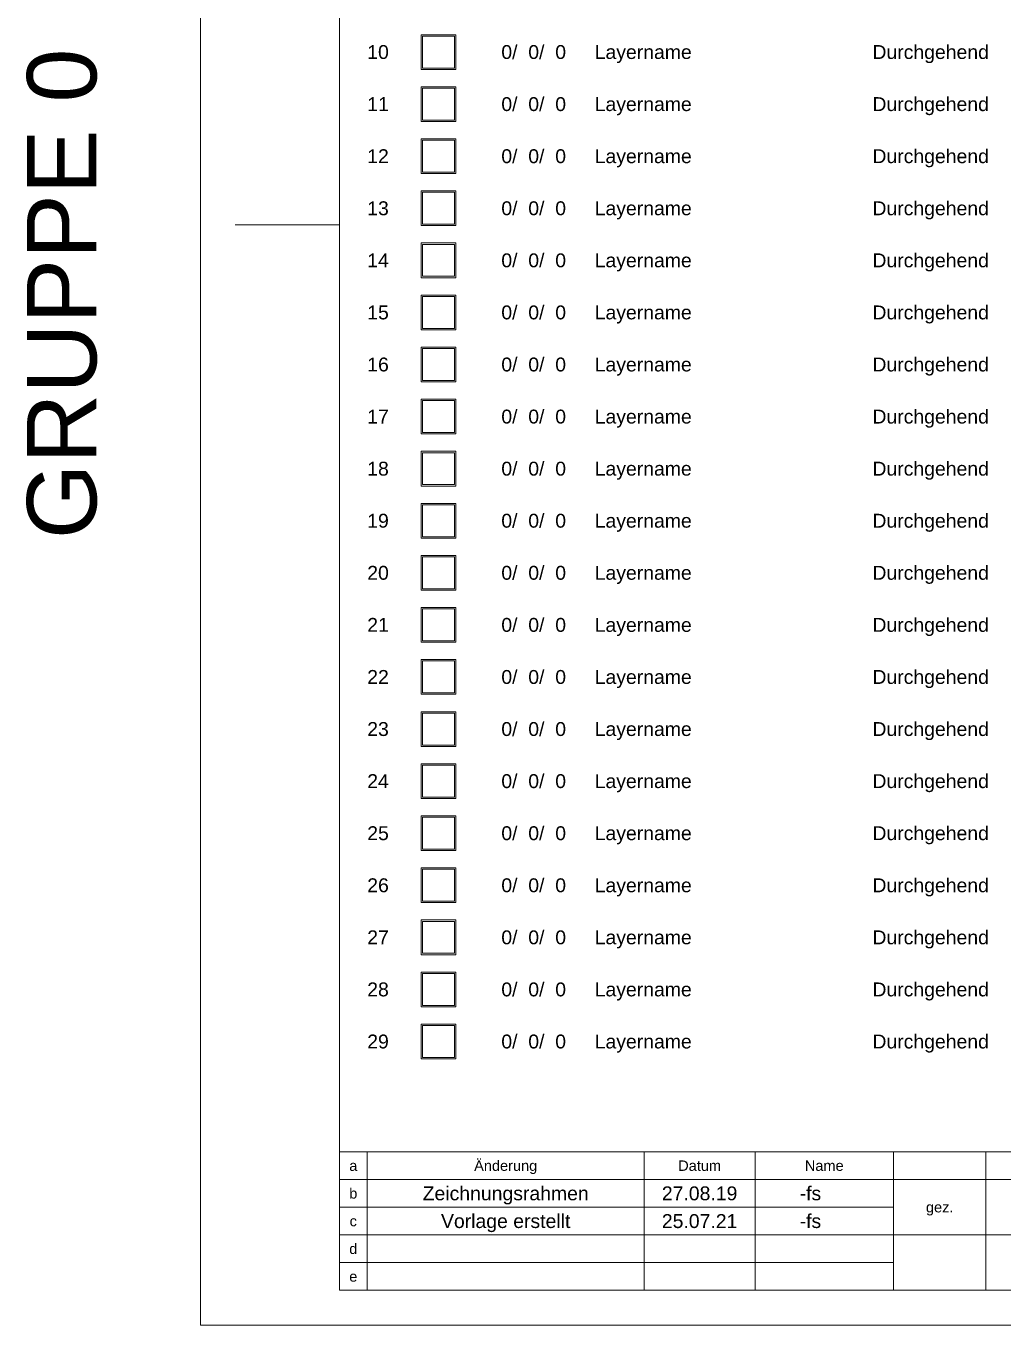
# Model space of a CAD drawing. Header units: millimetres. Extents: x -25 to 420, y 0 to 343.
# Drawn here: x -25.1 to 115.6, y 0 to 187.1 of the extents above; entities that cross this region are included whole.
import ezdxf
from ezdxf.enums import TextEntityAlignment as Align

# ---------------------------------------------------------------- set-up
doc = ezdxf.new("R2010")
doc.units = ezdxf.units.MM
for name, color, linetype, lineweight, true_color in [('_Blattrahmen_Bl', 5, 'Continuous', 5, 0x0000ff), ('_Blattrand_Ge', 2, 'Continuous', 5, 0xffff00), ('_Faltung_Lochung', 3, 'Continuous', 5, 0x00ff00), ('_Hilfe', 6, 'Continuous', 5, 0xff00ff), ('_Pk_Tabelle_sw', 7, 'Continuous', 5, 0x000000), ('_Pk_Text_Ausgef', 5, 'Continuous', 5, 0x0000ff), ('_Pk_Text_Vorgabe', 1, 'Continuous', 5, 0xff0000), ('_Tabelle', 30, 'Continuous', 5, 0xff7f00), ('_Tabelle_Text', 7, 'Continuous', 5, 0x000000)]:
    doc.layers.add(name, color=color, linetype=linetype, lineweight=lineweight, true_color=true_color)
doc.styles.add('textstyle100', font='')
doc.styles.add('textstyle101', font='')
doc.styles.add('textstyle102', font='')
doc.styles.add('textstyle103', font='')
doc.styles.add('textstyle143', font='')
doc.styles.add('textstyle144', font='')
doc.styles.add('textstyle145', font='')
doc.styles.add('textstyle146', font='')
doc.styles.add('textstyle147', font='')
doc.styles.add('textstyle148', font='')
doc.styles.add('textstyle149', font='')
doc.styles.add('textstyle150', font='')
doc.styles.add('textstyle167', font='')
doc.styles.add('textstyle168', font='')
doc.styles.add('textstyle169', font='')
doc.styles.add('textstyle170', font='')
doc.styles.add('textstyle171', font='')
doc.styles.add('textstyle172', font='')
doc.styles.add('textstyle173', font='')
doc.styles.add('textstyle174', font='')
doc.styles.add('textstyle18', font='')
doc.styles.add('textstyle19', font='')
doc.styles.add('textstyle20', font='')
doc.styles.add('textstyle207', font='')
doc.styles.add('textstyle208', font='')
doc.styles.add('textstyle209', font='')
doc.styles.add('textstyle210', font='')
doc.styles.add('textstyle211', font='')
doc.styles.add('textstyle212', font='')
doc.styles.add('textstyle213', font='')
doc.styles.add('textstyle214', font='')
doc.styles.add('textstyle215', font='')
doc.styles.add('textstyle216', font='')
doc.styles.add('textstyle217', font='')
doc.styles.add('textstyle218', font='')
doc.styles.add('textstyle219', font='')
doc.styles.add('textstyle220', font='')
doc.styles.add('textstyle221', font='')
doc.styles.add('textstyle222', font='')
doc.styles.add('textstyle231', font='')
doc.styles.add('textstyle232', font='')
doc.styles.add('textstyle233', font='')
doc.styles.add('textstyle234', font='')
doc.styles.add('textstyle235', font='')
doc.styles.add('textstyle236', font='')
doc.styles.add('textstyle237', font='')
doc.styles.add('textstyle238', font='')
doc.styles.add('textstyle26', font='')
doc.styles.add('textstyle27', font='')
doc.styles.add('textstyle271', font='')
doc.styles.add('textstyle272', font='')
doc.styles.add('textstyle273', font='')
doc.styles.add('textstyle274', font='')
doc.styles.add('textstyle275', font='')
doc.styles.add('textstyle276', font='')
doc.styles.add('textstyle277', font='')
doc.styles.add('textstyle278', font='')
doc.styles.add('textstyle283', font='')
doc.styles.add('textstyle284', font='')
doc.styles.add('textstyle285', font='')
doc.styles.add('textstyle286', font='')
doc.styles.add('textstyle34', font='')
doc.styles.add('textstyle340', font='')
doc.styles.add('textstyle35', font='')
doc.styles.add('textstyle359', font='')
doc.styles.add('textstyle36', font='')
doc.styles.add('textstyle360', font='')
doc.styles.add('textstyle361', font='')
doc.styles.add('textstyle362', font='')
doc.styles.add('textstyle37', font='')
doc.styles.add('textstyle38', font='')
doc.styles.add('textstyle39', font='')
doc.styles.add('textstyle4', font='')
doc.styles.add('textstyle40', font='')
doc.styles.add('textstyle41', font='')
doc.styles.add('textstyle42', font='')
doc.styles.add('textstyle43', font='')
doc.styles.add('textstyle48', font='')
doc.styles.add('textstyle49', font='')
doc.styles.add('textstyle50', font='')
doc.styles.add('textstyle51', font='')
doc.styles.add('textstyle52', font='')
doc.styles.add('textstyle53', font='')
doc.styles.add('textstyle54', font='')
doc.styles.add('textstyle55', font='')
doc.styles.add('textstyle6', font='')
doc.styles.add('textstyle7', font='')
doc.styles.add('textstyle8', font='')
doc.styles.add('textstyle88', font='')
doc.styles.add('textstyle89', font='')
doc.styles.add('textstyle9', font='')
doc.styles.add('textstyle90', font='')
doc.styles.add('textstyle91', font='')
doc.styles.add('textstyle92', font='')
doc.styles.add('textstyle93', font='')
doc.styles.add('textstyle94', font='')
doc.styles.add('textstyle95', font='')
doc.styles.get('textstyle100').set_extended_font_data('Arial')
doc.styles.get('textstyle101').set_extended_font_data('Arial')
doc.styles.get('textstyle102').set_extended_font_data('Arial')
doc.styles.get('textstyle103').set_extended_font_data('Arial')
doc.styles.get('textstyle143').set_extended_font_data('Arial')
doc.styles.get('textstyle144').set_extended_font_data('Arial')
doc.styles.get('textstyle145').set_extended_font_data('Arial')
doc.styles.get('textstyle146').set_extended_font_data('Arial')
doc.styles.get('textstyle147').set_extended_font_data('Arial')
doc.styles.get('textstyle148').set_extended_font_data('Arial')
doc.styles.get('textstyle149').set_extended_font_data('Arial')
doc.styles.get('textstyle150').set_extended_font_data('Arial')
doc.styles.get('textstyle167').set_extended_font_data('Arial')
doc.styles.get('textstyle168').set_extended_font_data('Arial')
doc.styles.get('textstyle169').set_extended_font_data('Arial')
doc.styles.get('textstyle170').set_extended_font_data('Arial')
doc.styles.get('textstyle171').set_extended_font_data('Arial')
doc.styles.get('textstyle172').set_extended_font_data('Arial')
doc.styles.get('textstyle173').set_extended_font_data('Arial')
doc.styles.get('textstyle174').set_extended_font_data('Arial')
doc.styles.get('textstyle18').set_extended_font_data('Arial')
doc.styles.get('textstyle19').set_extended_font_data('Arial')
doc.styles.get('textstyle20').set_extended_font_data('Arial')
doc.styles.get('textstyle207').set_extended_font_data('Arial')
doc.styles.get('textstyle208').set_extended_font_data('Arial')
doc.styles.get('textstyle209').set_extended_font_data('Arial')
doc.styles.get('textstyle210').set_extended_font_data('Arial')
doc.styles.get('textstyle211').set_extended_font_data('Arial')
doc.styles.get('textstyle212').set_extended_font_data('Arial')
doc.styles.get('textstyle213').set_extended_font_data('Arial')
doc.styles.get('textstyle214').set_extended_font_data('Arial')
doc.styles.get('textstyle215').set_extended_font_data('Arial')
doc.styles.get('textstyle216').set_extended_font_data('Arial')
doc.styles.get('textstyle217').set_extended_font_data('Arial')
doc.styles.get('textstyle218').set_extended_font_data('Arial')
doc.styles.get('textstyle219').set_extended_font_data('Arial')
doc.styles.get('textstyle220').set_extended_font_data('Arial')
doc.styles.get('textstyle221').set_extended_font_data('Arial')
doc.styles.get('textstyle222').set_extended_font_data('Arial')
doc.styles.get('textstyle231').set_extended_font_data('Arial')
doc.styles.get('textstyle232').set_extended_font_data('Arial')
doc.styles.get('textstyle233').set_extended_font_data('Arial')
doc.styles.get('textstyle234').set_extended_font_data('Arial')
doc.styles.get('textstyle235').set_extended_font_data('Arial')
doc.styles.get('textstyle236').set_extended_font_data('Arial')
doc.styles.get('textstyle237').set_extended_font_data('Arial')
doc.styles.get('textstyle238').set_extended_font_data('Arial')
doc.styles.get('textstyle26').set_extended_font_data('Arial')
doc.styles.get('textstyle27').set_extended_font_data('Arial')
doc.styles.get('textstyle271').set_extended_font_data('Arial')
doc.styles.get('textstyle272').set_extended_font_data('Arial')
doc.styles.get('textstyle273').set_extended_font_data('Arial')
doc.styles.get('textstyle274').set_extended_font_data('Arial')
doc.styles.get('textstyle275').set_extended_font_data('Arial')
doc.styles.get('textstyle276').set_extended_font_data('Arial')
doc.styles.get('textstyle277').set_extended_font_data('Arial')
doc.styles.get('textstyle278').set_extended_font_data('Arial')
doc.styles.get('textstyle283').set_extended_font_data('Arial')
doc.styles.get('textstyle284').set_extended_font_data('Arial')
doc.styles.get('textstyle285').set_extended_font_data('Arial')
doc.styles.get('textstyle286').set_extended_font_data('Arial')
doc.styles.get('textstyle34').set_extended_font_data('Arial')
doc.styles.get('textstyle340').set_extended_font_data('Arial')
doc.styles.get('textstyle35').set_extended_font_data('Arial')
doc.styles.get('textstyle359').set_extended_font_data('Arial')
doc.styles.get('textstyle36').set_extended_font_data('Arial')
doc.styles.get('textstyle360').set_extended_font_data('Arial')
doc.styles.get('textstyle361').set_extended_font_data('Arial')
doc.styles.get('textstyle362').set_extended_font_data('Arial')
doc.styles.get('textstyle37').set_extended_font_data('Arial')
doc.styles.get('textstyle38').set_extended_font_data('Arial')
doc.styles.get('textstyle39').set_extended_font_data('Arial')
doc.styles.get('textstyle4').set_extended_font_data('Arial')
doc.styles.get('textstyle40').set_extended_font_data('Arial')
doc.styles.get('textstyle41').set_extended_font_data('Arial')
doc.styles.get('textstyle42').set_extended_font_data('Arial')
doc.styles.get('textstyle43').set_extended_font_data('Arial')
doc.styles.get('textstyle48').set_extended_font_data('Arial')
doc.styles.get('textstyle49').set_extended_font_data('Arial')
doc.styles.get('textstyle50').set_extended_font_data('Arial')
doc.styles.get('textstyle51').set_extended_font_data('Arial')
doc.styles.get('textstyle52').set_extended_font_data('Arial')
doc.styles.get('textstyle53').set_extended_font_data('Arial')
doc.styles.get('textstyle54').set_extended_font_data('Arial')
doc.styles.get('textstyle55').set_extended_font_data('Arial')
doc.styles.get('textstyle6').set_extended_font_data('Arial')
doc.styles.get('textstyle7').set_extended_font_data('Arial')
doc.styles.get('textstyle8').set_extended_font_data('Arial')
doc.styles.get('textstyle88').set_extended_font_data('Arial')
doc.styles.get('textstyle89').set_extended_font_data('Arial')
doc.styles.get('textstyle9').set_extended_font_data('Arial')
doc.styles.get('textstyle90').set_extended_font_data('Arial')
doc.styles.get('textstyle91').set_extended_font_data('Arial')
doc.styles.get('textstyle92').set_extended_font_data('Arial')
doc.styles.get('textstyle93').set_extended_font_data('Arial')
doc.styles.get('textstyle94').set_extended_font_data('Arial')
doc.styles.get('textstyle95').set_extended_font_data('Arial')

# ---------------------------------------------------------------- blocks, each defined once
blk = doc.blocks.new('block 1')
at = {"layer": '_Pk_Tabelle_sw'}
for p, q in [((0, 13.57), (0, 16.96)), ((3.39, 16.96), (0, 16.96)), ((3.39, 13.57), (3.39, 16.96)), ((3.39, 16.96), (67.83, 16.96)), ((37.31, 13.57), (37.31, 16.96)), ((50.87, 13.57), (50.87, 16.96)), ((67.83, 13.57), (67.83, 16.96)), ((67.83, 16.96), (335.75, 16.96)), ((79.13, 13.57), (79.13, 16.96)), ((0, 10.17), (0, 13.57)), ((3.39, 13.57), (0, 13.57)), ((3.39, 10.17), (3.39, 13.57)), ((3.39, 13.57), (67.83, 13.57)), ((37.31, 10.17), (37.31, 13.57)), ((50.87, 10.17), (50.87, 13.57)), ((67.83, 13.57), (113.05, 13.57)), ((67.83, 10.17), (67.83, 13.57)), ((79.13, 6.78), (79.13, 13.57)), ((0, 6.78), (0, 10.17)), ((3.39, 10.17), (0, 10.17)), ((3.39, 6.78), (3.39, 10.17)), ((3.39, 10.17), (67.83, 10.17)), ((37.31, 6.78), (37.31, 10.17)), ((50.87, 6.78), (50.87, 10.17)), ((67.83, 6.78), (67.83, 10.17)), ((0, 3.39), (0, 6.78)), ((3.39, 6.78), (0, 6.78)), ((3.39, 3.39), (3.39, 6.78)), ((3.39, 6.78), (67.83, 6.78)), ((37.31, 3.39), (37.31, 6.78)), ((50.87, 3.39), (50.87, 6.78)), ((67.83, 3.39), (67.83, 6.78)), ((67.83, 6.78), (113.05, 6.78)), ((79.13, 0), (79.13, 6.78)), ((0, 0), (0, 3.39)), ((3.39, 3.39), (0, 3.39)), ((3.39, 0), (3.39, 3.39)), ((3.39, 3.39), (50.87, 3.39)), ((37.31, 0), (37.31, 3.39)), ((50.87, 0), (50.87, 3.39)), ((50.87, 3.39), (67.83, 3.39)), ((67.83, 0), (67.83, 3.39)), ((0, 0), (3.39, 0)), ((3.39, 0), (37.31, 0)), ((37.31, 0), (50.87, 0)), ((50.87, 0), (67.83, 0)), ((67.83, 0), (79.13, 0)), ((79.13, 0), (96.09, 0))]:
    blk.add_line(p, q, dxfattribs=at)

msp = doc.modelspace()

# ---------------------------------------------------------------- linework, layer by layer
at = {"layer": '_Blattrahmen_Bl'}
for p, q in [((20, 24.95), (20, 291.97)), ((99.8, 8.99), (99.8, 8.99))]:
    msp.add_line(p, q, dxfattribs=at)
at = {"layer": '_Blattrand_Ge'}
for q in [(0, 297), (420, 0)]:
    msp.add_line((0, 0), q, dxfattribs=at)
at = {"layer": '_Faltung_Lochung'}
msp.add_line((20, 158.46), (5, 158.46), dxfattribs=at)
at = {"layer": '_Hilfe'}
for p, q in [((31.96, 185.63), (36.56, 185.63)), ((31.96, 181.03), (31.96, 185.63)), ((36.56, 185.63), (36.56, 181.03)), ((36.56, 181.03), (31.96, 181.03)), ((31.96, 178.13), (36.56, 178.13)), ((31.96, 173.53), (31.96, 178.13)), ((36.56, 178.13), (36.56, 173.53)), ((36.56, 173.53), (31.96, 173.53)), ((31.96, 170.63), (36.56, 170.63)), ((31.96, 166.03), (31.96, 170.63)), ((36.56, 170.63), (36.56, 166.03)), ((36.56, 166.03), (31.96, 166.03)), ((31.96, 163.13), (36.56, 163.13)), ((31.96, 158.53), (31.96, 163.13)), ((36.56, 163.13), (36.56, 158.53)), ((36.56, 158.53), (31.96, 158.53)), ((31.96, 155.63), (36.56, 155.63)), ((31.96, 151.03), (31.96, 155.63)), ((36.56, 155.63), (36.56, 151.03)), ((36.56, 151.03), (31.96, 151.03)), ((31.96, 148.13), (36.56, 148.13)), ((31.96, 143.53), (31.96, 148.13)), ((36.56, 148.13), (36.56, 143.53)), ((36.56, 143.53), (31.96, 143.53)), ((31.96, 140.63), (36.56, 140.63)), ((31.96, 136.03), (31.96, 140.63)), ((36.56, 140.63), (36.56, 136.03)), ((36.56, 136.03), (31.96, 136.03)), ((36.56, 136.03), (31.96, 136.03)), ((31.96, 133.13), (36.56, 133.13)), ((31.96, 133.13), (36.56, 133.13)), ((31.96, 128.53), (31.96, 133.13)), ((31.96, 128.53), (31.96, 133.13)), ((36.56, 133.13), (36.56, 128.53)), ((36.56, 133.13), (36.56, 128.53)), ((36.56, 128.53), (31.96, 128.53)), ((36.56, 128.53), (31.96, 128.53)), ((31.96, 125.63), (36.56, 125.63)), ((31.96, 125.63), (36.56, 125.63)), ((31.96, 121.03), (31.96, 125.63)), ((31.96, 121.03), (31.96, 125.63)), ((36.56, 125.63), (36.56, 121.03)), ((36.56, 125.63), (36.56, 121.03)), ((36.56, 121.03), (31.96, 121.03)), ((36.56, 121.03), (31.96, 121.03)), ((31.96, 118.13), (36.56, 118.13)), ((31.96, 118.13), (36.56, 118.13)), ((31.96, 113.53), (31.96, 118.13)), ((31.96, 113.53), (31.96, 118.13)), ((36.56, 118.13), (36.56, 113.53)), ((36.56, 118.13), (36.56, 113.53)), ((36.56, 113.53), (31.96, 113.53)), ((36.56, 113.53), (31.96, 113.53)), ((31.96, 110.63), (36.56, 110.63)), ((31.96, 110.63), (36.56, 110.63)), ((31.96, 106.03), (31.96, 110.63)), ((31.96, 106.03), (31.96, 110.63)), ((36.56, 110.63), (36.56, 106.03)), ((36.56, 110.63), (36.56, 106.03)), ((36.56, 106.03), (31.96, 106.03)), ((36.56, 106.03), (31.96, 106.03)), ((31.96, 103.13), (36.56, 103.13)), ((31.96, 103.13), (36.56, 103.13)), ((31.96, 98.53), (31.96, 103.13)), ((31.96, 98.53), (31.96, 103.13)), ((36.56, 103.13), (36.56, 98.53)), ((36.56, 103.13), (36.56, 98.53)), ((36.56, 98.53), (31.96, 98.53)), ((36.56, 98.53), (31.96, 98.53)), ((31.96, 95.63), (36.56, 95.63)), ((31.96, 95.63), (36.56, 95.63)), ((31.96, 91.03), (31.96, 95.63)), ((31.96, 91.03), (31.96, 95.63)), ((36.56, 95.63), (36.56, 91.03)), ((36.56, 95.63), (36.56, 91.03)), ((36.56, 91.03), (31.96, 91.03)), ((36.56, 91.03), (31.96, 91.03)), ((31.96, 88.13), (36.56, 88.13)), ((31.96, 88.13), (36.56, 88.13)), ((31.96, 83.53), (31.96, 88.13)), ((31.96, 83.53), (31.96, 88.13)), ((36.56, 88.13), (36.56, 83.53)), ((36.56, 88.13), (36.56, 83.53)), ((36.56, 83.53), (31.96, 83.53)), ((36.56, 83.53), (31.96, 83.53)), ((31.96, 80.63), (36.56, 80.63)), ((31.96, 80.63), (36.56, 80.63)), ((31.96, 76.03), (31.96, 80.63)), ((31.96, 76.03), (31.96, 80.63)), ((36.56, 80.63), (36.56, 76.03)), ((36.56, 80.63), (36.56, 76.03)), ((36.56, 76.03), (31.96, 76.03)), ((36.56, 76.03), (31.96, 76.03)), ((31.96, 73.13), (36.56, 73.13)), ((31.96, 73.13), (36.56, 73.13)), ((31.96, 68.53), (31.96, 73.13)), ((31.96, 68.53), (31.96, 73.13)), ((36.56, 73.13), (36.56, 68.53)), ((36.56, 73.13), (36.56, 68.53)), ((36.56, 68.53), (31.96, 68.53)), ((36.56, 68.53), (31.96, 68.53)), ((31.96, 65.63), (36.56, 65.63)), ((31.96, 65.63), (36.56, 65.63)), ((31.96, 61.03), (31.96, 65.63)), ((31.96, 61.03), (31.96, 65.63)), ((36.56, 65.63), (36.56, 61.03)), ((36.56, 65.63), (36.56, 61.03)), ((36.56, 61.03), (31.96, 61.03)), ((36.56, 61.03), (31.96, 61.03)), ((31.96, 58.13), (36.56, 58.13)), ((31.96, 58.13), (36.56, 58.13)), ((31.96, 53.53), (31.96, 58.13)), ((31.96, 53.53), (31.96, 58.13)), ((36.56, 58.13), (36.56, 53.53)), ((36.56, 58.13), (36.56, 53.53)), ((36.56, 53.53), (31.96, 53.53)), ((36.56, 53.53), (31.96, 53.53)), ((31.96, 50.63), (36.56, 50.63)), ((31.96, 50.63), (36.56, 50.63)), ((31.96, 46.03), (31.96, 50.63)), ((31.96, 46.03), (31.96, 50.63)), ((36.56, 50.63), (36.56, 46.03)), ((36.56, 50.63), (36.56, 46.03)), ((36.56, 46.03), (31.96, 46.03)), ((36.56, 46.03), (31.96, 46.03)), ((31.96, 43.13), (36.56, 43.13)), ((31.96, 43.13), (36.56, 43.13)), ((31.96, 38.53), (31.96, 43.13)), ((31.96, 38.53), (31.96, 43.13)), ((36.56, 43.13), (36.56, 38.53)), ((36.56, 43.13), (36.56, 38.53)), ((36.56, 38.53), (31.96, 38.53)), ((36.56, 38.53), (31.96, 38.53))]:
    msp.add_line(p, q, dxfattribs=at)
at = {"layer": '_Tabelle'}
for p, q in [((31.76, 185.83), (31.76, 180.83)), ((31.76, 185.83), (36.76, 185.83)), ((36.76, 180.83), (36.76, 185.83)), ((31.76, 180.83), (36.76, 180.83)), ((31.76, 178.33), (31.76, 173.33)), ((31.76, 178.33), (36.76, 178.33)), ((36.76, 173.33), (36.76, 178.33)), ((31.76, 173.33), (36.76, 173.33)), ((31.76, 170.83), (31.76, 165.83)), ((31.76, 170.83), (36.76, 170.83)), ((36.76, 165.83), (36.76, 170.83)), ((31.76, 165.83), (36.76, 165.83)), ((31.76, 163.33), (31.76, 158.33)), ((31.76, 163.33), (36.76, 163.33)), ((36.76, 158.33), (36.76, 163.33)), ((31.76, 158.33), (36.76, 158.33)), ((31.76, 155.83), (31.76, 150.83)), ((31.76, 155.83), (36.76, 155.83)), ((36.76, 150.83), (36.76, 155.83)), ((31.76, 150.83), (36.76, 150.83)), ((31.76, 148.33), (31.76, 143.33)), ((31.76, 148.33), (36.76, 148.33)), ((36.76, 143.33), (36.76, 148.33)), ((31.76, 143.33), (36.76, 143.33)), ((31.76, 140.83), (31.76, 135.83)), ((31.76, 140.83), (36.76, 140.83)), ((36.76, 135.83), (36.76, 140.83)), ((31.76, 135.83), (36.76, 135.83)), ((31.76, 135.83), (36.76, 135.83)), ((31.76, 133.33), (31.76, 128.33)), ((31.76, 133.33), (31.76, 128.33)), ((31.76, 133.33), (36.76, 133.33)), ((31.76, 133.33), (36.76, 133.33)), ((36.76, 128.33), (36.76, 133.33)), ((36.76, 128.33), (36.76, 133.33)), ((31.76, 128.33), (36.76, 128.33)), ((31.76, 128.33), (36.76, 128.33)), ((31.76, 125.83), (31.76, 120.83)), ((31.76, 125.83), (31.76, 120.83)), ((31.76, 125.83), (36.76, 125.83)), ((31.76, 125.83), (36.76, 125.83)), ((36.76, 120.83), (36.76, 125.83)), ((36.76, 120.83), (36.76, 125.83)), ((31.76, 120.83), (36.76, 120.83)), ((31.76, 120.83), (36.76, 120.83)), ((31.76, 118.33), (31.76, 113.33)), ((31.76, 118.33), (31.76, 113.33)), ((31.76, 118.33), (36.76, 118.33)), ((31.76, 118.33), (36.76, 118.33)), ((36.76, 113.33), (36.76, 118.33)), ((36.76, 113.33), (36.76, 118.33)), ((31.76, 113.33), (36.76, 113.33)), ((31.76, 113.33), (36.76, 113.33)), ((31.76, 110.83), (31.76, 105.83)), ((31.76, 110.83), (31.76, 105.83)), ((31.76, 110.83), (36.76, 110.83)), ((31.76, 110.83), (36.76, 110.83)), ((36.76, 105.83), (36.76, 110.83)), ((36.76, 105.83), (36.76, 110.83)), ((31.76, 105.83), (36.76, 105.83)), ((31.76, 105.83), (36.76, 105.83)), ((31.76, 103.33), (31.76, 98.33)), ((31.76, 103.33), (31.76, 98.33)), ((31.76, 103.33), (36.76, 103.33)), ((31.76, 103.33), (36.76, 103.33)), ((36.76, 98.33), (36.76, 103.33)), ((36.76, 98.33), (36.76, 103.33)), ((31.76, 98.33), (36.76, 98.33)), ((31.76, 98.33), (36.76, 98.33)), ((31.76, 95.83), (31.76, 90.83)), ((31.76, 95.83), (31.76, 90.83)), ((31.76, 95.83), (36.76, 95.83)), ((31.76, 95.83), (36.76, 95.83)), ((36.76, 90.83), (36.76, 95.83)), ((36.76, 90.83), (36.76, 95.83)), ((31.76, 90.83), (36.76, 90.83)), ((31.76, 90.83), (36.76, 90.83)), ((31.76, 88.33), (31.76, 83.33)), ((31.76, 88.33), (31.76, 83.33)), ((31.76, 88.33), (36.76, 88.33)), ((31.76, 88.33), (36.76, 88.33)), ((36.76, 83.33), (36.76, 88.33)), ((36.76, 83.33), (36.76, 88.33)), ((31.76, 83.33), (36.76, 83.33)), ((31.76, 83.33), (36.76, 83.33)), ((31.76, 80.83), (31.76, 75.83)), ((31.76, 80.83), (31.76, 75.83)), ((31.76, 80.83), (36.76, 80.83)), ((31.76, 80.83), (36.76, 80.83)), ((36.76, 75.83), (36.76, 80.83)), ((36.76, 75.83), (36.76, 80.83)), ((31.76, 75.83), (36.76, 75.83)), ((31.76, 75.83), (36.76, 75.83)), ((31.76, 73.33), (31.76, 68.33)), ((31.76, 73.33), (31.76, 68.33)), ((31.76, 73.33), (36.76, 73.33)), ((31.76, 73.33), (36.76, 73.33)), ((36.76, 68.33), (36.76, 73.33)), ((36.76, 68.33), (36.76, 73.33)), ((31.76, 68.33), (36.76, 68.33)), ((31.76, 68.33), (36.76, 68.33)), ((31.76, 65.83), (31.76, 60.83)), ((31.76, 65.83), (31.76, 60.83)), ((31.76, 65.83), (36.76, 65.83)), ((31.76, 65.83), (36.76, 65.83)), ((36.76, 60.83), (36.76, 65.83)), ((36.76, 60.83), (36.76, 65.83)), ((31.76, 60.83), (36.76, 60.83)), ((31.76, 60.83), (36.76, 60.83)), ((31.76, 58.33), (31.76, 53.33)), ((31.76, 58.33), (31.76, 53.33)), ((31.76, 58.33), (36.76, 58.33)), ((31.76, 58.33), (36.76, 58.33)), ((36.76, 53.33), (36.76, 58.33)), ((36.76, 53.33), (36.76, 58.33)), ((31.76, 53.33), (36.76, 53.33)), ((31.76, 53.33), (36.76, 53.33)), ((31.76, 50.83), (31.76, 45.83)), ((31.76, 50.83), (31.76, 45.83)), ((31.76, 50.83), (36.76, 50.83)), ((31.76, 50.83), (36.76, 50.83)), ((36.76, 45.83), (36.76, 50.83)), ((36.76, 45.83), (36.76, 50.83)), ((31.76, 45.83), (36.76, 45.83)), ((31.76, 45.83), (36.76, 45.83)), ((31.76, 43.33), (31.76, 38.33)), ((31.76, 43.33), (31.76, 38.33)), ((31.76, 43.33), (36.76, 43.33)), ((31.76, 43.33), (36.76, 43.33)), ((36.76, 38.33), (36.76, 43.33)), ((36.76, 38.33), (36.76, 43.33)), ((31.76, 38.33), (36.76, 38.33)), ((31.76, 38.33), (36.76, 38.33))]:
    msp.add_line(p, q, dxfattribs=at)

# ---------------------------------------------------------------- block references
at = {"layer": '_Pk_Tabelle_sw', "xscale": 1.176470588, "yscale": 1.176470588}
msp.add_blockref('block 1', (20, 5), dxfattribs=at)

# ---------------------------------------------------------------- texts
at = {"layer": '_Hilfe', "style": 'textstyle4'}
msp.add_text('GRUPPE 0', height=10, rotation=90, dxfattribs=at).set_placement((-20, 148.5), align=Align.MIDDLE_CENTER)
at = {"layer": '_Pk_Text_Ausgef'}
for s, style, p in [('Zeichnungsrahmen', 'textstyle18', (43.94, 18.96)), ('27.08.19', 'textstyle6', (71.87, 18.96)), ('-fs', 'textstyle8', (87.83, 18.96)), ('Vorlage erstellt', 'textstyle19', (43.94, 14.97)), ('25.07.21', 'textstyle20', (71.87, 14.97)), ('-fs', 'textstyle7', (87.83, 14.97))]:
    msp.add_text(s, height=2, dxfattribs=dict(at, style=style)).set_placement(p, align=Align.MIDDLE_CENTER)
at = {"layer": '_Pk_Text_Vorgabe'}
for s, style, p in [('a', 'textstyle34', (21.99, 22.95)), ('Änderung', 'textstyle39', (43.94, 22.95)), ('Datum', 'textstyle26', (71.87, 22.95)), ('Name', 'textstyle27', (89.82, 22.95)), ('b', 'textstyle35', (21.99, 18.96)), ('gez.', 'textstyle9', (106.45, 16.97)), ('c', 'textstyle36', (21.99, 14.97)), ('d', 'textstyle37', (21.99, 10.98)), ('e', 'textstyle38', (21.99, 6.99))]:
    msp.add_text(s, height=1.5, dxfattribs=dict(at, style=style)).set_placement(p, align=Align.MIDDLE_CENTER)
at = {"layer": '_Tabelle_Text'}
for s, style, p in [('10', 'textstyle143', (24, 183.33)), ('  0/  0/  0', 'textstyle100', (41.76, 183.33)), ('Layername', 'textstyle283', (56.76, 183.33)), ('Durchgehend', 'textstyle215', (96.76, 183.33)), ('11', 'textstyle144', (24, 175.83)), ('  0/  0/  0', 'textstyle101', (41.76, 175.83)), ('Layername', 'textstyle284', (56.76, 175.83)), ('Durchgehend', 'textstyle216', (96.76, 175.83)), ('12', 'textstyle145', (24, 168.33)), ('  0/  0/  0', 'textstyle102', (41.76, 168.33)), ('Layername', 'textstyle285', (56.76, 168.33)), ('Durchgehend', 'textstyle217', (96.76, 168.33)), ('13', 'textstyle146', (24, 160.83)), ('  0/  0/  0', 'textstyle103', (41.76, 160.83)), ('Layername', 'textstyle286', (56.76, 160.83)), ('Durchgehend', 'textstyle218', (96.76, 160.83)), ('14', 'textstyle147', (24, 153.33)), ('  0/  0/  0', 'textstyle88', (41.76, 153.33)), ('Layername', 'textstyle271', (56.76, 153.33)), ('Durchgehend', 'textstyle219', (96.76, 153.33)), ('15', 'textstyle148', (24, 145.83)), ('  0/  0/  0', 'textstyle89', (41.76, 145.83)), ('Layername', 'textstyle272', (56.76, 145.83)), ('Durchgehend', 'textstyle220', (96.76, 145.83)), ('16', 'textstyle149', (24, 138.33)), ('  0/  0/  0', 'textstyle90', (41.76, 138.33)), ('Layername', 'textstyle273', (56.76, 138.33)), ('Durchgehend', 'textstyle221', (96.76, 138.33)), ('Durchgehend', 'textstyle340', (96.76, 138.33)), ('17', 'textstyle150', (24, 130.83)), ('  0/  0/  0', 'textstyle91', (41.76, 130.83)), ('Layername', 'textstyle274', (56.76, 130.83)), ('Durchgehend', 'textstyle222', (96.76, 130.83)), ('18', 'textstyle48', (24, 123.33)), ('  0/  0/  0', 'textstyle92', (41.76, 123.33)), ('Layername', 'textstyle275', (56.76, 123.33)), ('Durchgehend', 'textstyle207', (96.76, 123.33)), ('19', 'textstyle49', (24, 115.83)), ('  0/  0/  0', 'textstyle93', (41.76, 115.83)), ('Layername', 'textstyle276', (56.76, 115.83)), ('Durchgehend', 'textstyle208', (96.76, 115.83)), ('20', 'textstyle50', (24, 108.33)), ('  0/  0/  0', 'textstyle94', (41.76, 108.33)), ('Layername', 'textstyle277', (56.76, 108.33)), ('Durchgehend', 'textstyle209', (96.76, 108.33)), ('21', 'textstyle51', (24, 100.83)), ('  0/  0/  0', 'textstyle95', (41.76, 100.83)), ('Layername', 'textstyle278', (56.76, 100.83)), ('Durchgehend', 'textstyle210', (96.76, 100.83)), ('22', 'textstyle52', (24, 93.33)), ('  0/  0/  0', 'textstyle231', (41.76, 93.33)), ('Layername', 'textstyle167', (56.76, 93.33)), ('Durchgehend', 'textstyle211', (96.76, 93.33)), ('23', 'textstyle53', (24, 85.83)), ('  0/  0/  0', 'textstyle232', (41.76, 85.83)), ('Layername', 'textstyle168', (56.76, 85.83)), ('Durchgehend', 'textstyle212', (96.76, 85.83)), ('24', 'textstyle54', (24, 78.33)), ('  0/  0/  0', 'textstyle233', (41.76, 78.33)), ('Layername', 'textstyle169', (56.76, 78.33)), ('Durchgehend', 'textstyle213', (96.76, 78.33)), ('25', 'textstyle55', (24, 70.83)), ('  0/  0/  0', 'textstyle234', (41.76, 70.83)), ('Layername', 'textstyle170', (56.76, 70.83)), ('Durchgehend', 'textstyle214', (96.76, 70.83)), ('26', 'textstyle40', (24, 63.33)), ('  0/  0/  0', 'textstyle235', (41.76, 63.33)), ('Layername', 'textstyle171', (56.76, 63.33)), ('Durchgehend', 'textstyle359', (96.76, 63.33)), ('27', 'textstyle41', (24, 55.83)), ('  0/  0/  0', 'textstyle236', (41.76, 55.83)), ('Layername', 'textstyle172', (56.76, 55.83)), ('Durchgehend', 'textstyle360', (96.76, 55.83)), ('28', 'textstyle42', (24, 48.33)), ('  0/  0/  0', 'textstyle237', (41.76, 48.33)), ('Layername', 'textstyle173', (56.76, 48.33)), ('Durchgehend', 'textstyle361', (96.76, 48.33)), ('29', 'textstyle43', (24, 40.83)), ('  0/  0/  0', 'textstyle238', (41.76, 40.83)), ('Layername', 'textstyle174', (56.76, 40.83)), ('Durchgehend', 'textstyle362', (96.76, 40.83))]:
    msp.add_text(s, height=2, dxfattribs=dict(at, style=style)).set_placement(p, align=Align.MIDDLE_LEFT)

doc.saveas('drawing.dxf')
